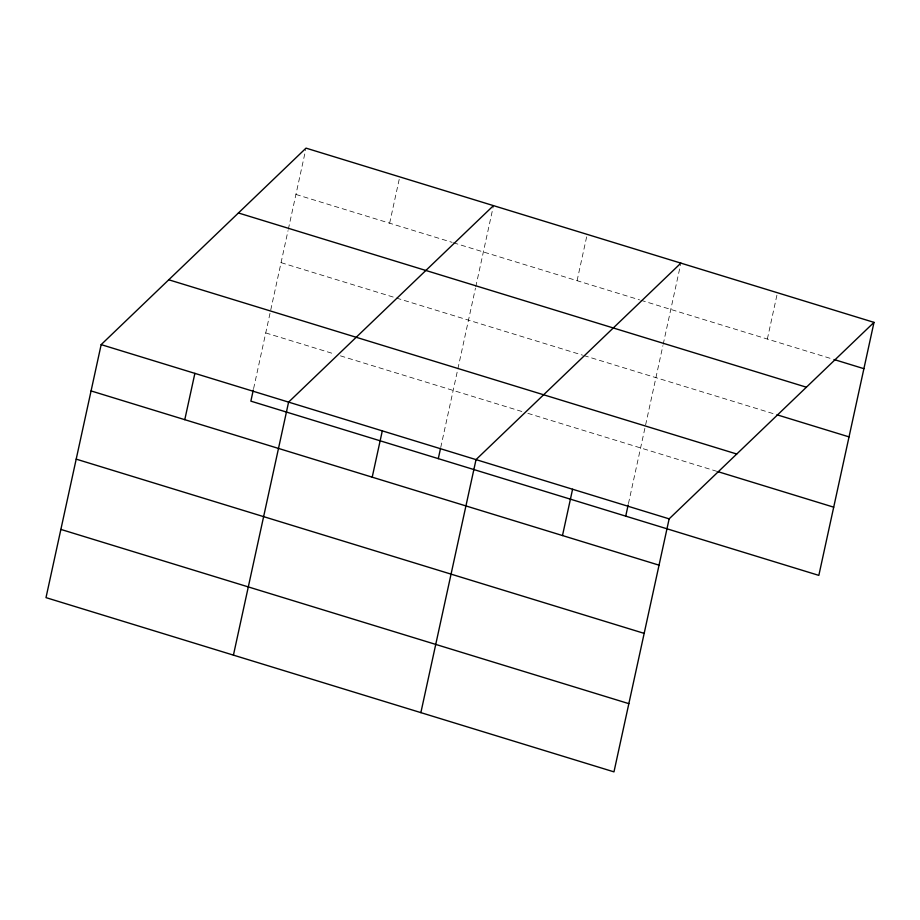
<?xml version="1.0" encoding="UTF-8"?>
<svg xmlns="http://www.w3.org/2000/svg" width="920" height="920" viewBox="0 0 920 920"><rect width="100%" height="100%" fill="white"/><g stroke="black" fill="none" stroke-linecap="round" stroke-linejoin="round"><path stroke-width="0.69" stroke-dasharray="4.6 3.45" d="M253.598 388.619L288.04 230.632M288.339 229.241L305.728 149.534M389.643 223.192L399.74 176.881M440.726 447.511L475.467 288.132M475.778 286.741L493.154 207.034M577.082 280.692L587.178 234.381M628.452 503.608L662.906 345.632M663.205 344.241L680.581 264.534M767.349 339.054L777.446 292.744M295.929 194.442L452.122 242.351M453.479 242.776L639.549 299.851M640.918 300.265L832.623 359.076M281.06 262.648L395.151 297.654M396.508 298.068L582.578 355.154M583.935 355.568L775.594 414.356M265.742 332.936L335.006 354.177M340.434 355.844L522.433 411.677M527.873 413.344L716.749 471.293"/><path stroke-width="1.38" d="M101.165 344.62L46 597.632L613.973 771.869L669.139 518.857L874 322.368L306.026 148.131L101.165 344.62L669.139 518.857M184.782 419.669L194.879 373.37M253.287 390.011L250.861 401.143L818.834 575.379L874 322.368M233.427 655.132L288.592 402.12L493.465 205.631M372.209 477.169L382.306 430.87M438.299 458.643L440.416 448.902M420.865 712.632L476.031 459.609L680.892 263.131M562.488 535.543L572.585 489.233M625.726 516.143L628.153 504.999M833.98 359.501L863.903 368.678M238.429 212.968L806.391 387.205M776.952 414.782L849.033 436.885M168.774 279.783L736.736 454.02M718.117 471.707L833.704 507.173M91.068 390.931L659.042 565.167M76.199 459.137L644.161 633.374M60.869 529.414L628.843 703.65"/></g></svg>
